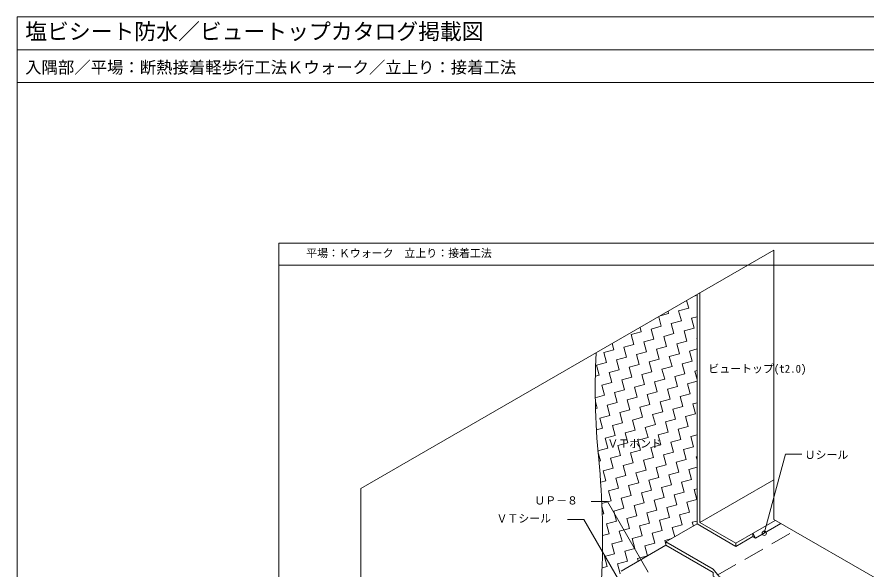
# Model space of a CAD drawing. Units: millimetres, scale not verified. Extents: x -1380 to 1380, y -955 to 955.
# Drawn here: x -1380 to 178, y -58 to 955 of the extents above; entities that cross this region are included whole.
import ezdxf
from ezdxf.enums import TextEntityAlignment as Align

# ---------------------------------------------------------------- set-up
doc = ezdxf.new("R2010")
doc.units = ezdxf.units.MM
doc.header["$LTSCALE"] = 3
doc.linetypes.add('USER1', pattern=[19.05, 12.7, -6.35])
for name, color, linetype, lineweight in [('0-0_0', 7, 'Continuous', 9), ('0-1_WAKU', 7, 'Continuous', 18), ('0-2_KUTAI', 3, 'Continuous', 18), ('0-3_BOUSUI', 1, 'Continuous', 18), ('0-4_MOJI', 7, 'Continuous', 18), ('0-5_HATCH', 9, 'Continuous', 18), ('0-6_KANAMONO', 4, 'Continuous', 18)]:
    doc.layers.add(name, color=color, linetype=linetype, lineweight=lineweight)
doc.styles.add('ＭＳ ゴシック', font='')
doc.styles.get('ＭＳ ゴシック').set_extended_font_data('MS Gothic')

msp = doc.modelspace()

# ---------------------------------------------------------------- linework, layer by layer
at = {"layer": '0-0_0', "lineweight": 18}
for p, q in [((-1379.895, 895.073), (1380.105, 895.073)), ((-899.895, 500.073), (900.105, 500.073))]:
    msp.add_line(p, q, dxfattribs=at)
at = {"layer": '0-0_0'}
for p, q in [((-749.895, 90.073), (7.011, 527.073)), ((7.011, 33.073), (7.011, 527.073)), ((7.011, 33.073), (531.823, -269.927))]:
    msp.add_line(p, q, dxfattribs=at)
at = {"layer": '0-0_0', "lineweight": 18}
msp.add_lwpolyline([(-899.895, -659.927), (900.105, -659.927), (900.105, 540.073), (-899.895, 540.073)], close=True, dxfattribs=at)
at = {"layer": '0-1_WAKU'}
for points in [[(1380.105, 835.073), (-1379.895, 835.073), (-1379.895, 955.073), (1380.105, 955.073)], [(-1379.895, -954.927), (1380.105, -954.927), (1380.105, 955.073), (-1379.895, 955.073)]]:
    msp.add_lwpolyline(points, close=True, dxfattribs=at)
at = {"layer": '0-2_KUTAI'}
msp.add_line((-749.895, -409.927), (-749.895, 90.073), dxfattribs=at)
at = {"layer": '0-3_BOUSUI'}
for p, q in [((-128.435, 28.073), (7.011, 106.273)), ((-26.337, -0.981), (19.829, 25.673)), ((-62.617, -15.927), (-31.533, 2.019))]:
    msp.add_line(p, q, dxfattribs=at)
at = {"layer": '0-3_BOUSUI', "linetype": 'USER1'}
msp.add_line((-95.535, -68.432), (43.644, 11.923), dxfattribs=at)
at = {"layer": '0-3_BOUSUI'}
for points in [[(-62.617, -15.927), (-133.631, 25.073), (-133.631, 445.873)], [(-62.617, -9.927), (-128.435, 28.073), (-128.435, 448.873)], [(-62.617, -15.927), (-62.617, -9.927), (9.436, 31.673)], [(-190.616, -13.827), (-190.616, -7.827), (-133.631, 25.073)], [(-190.616, -7.827), (-104.013, -57.827), (-93.621, -70.827), (391.527, -350.927)], [(-190.616, -13.827), (-104.013, -63.827), (-104.013, -70.827), (386.331, -353.927)]]:
    msp.add_lwpolyline(points, dxfattribs=at)
msp.add_lwpolyline([(-31.533, 8.019), (-31.533, 2.019), (-26.337, -0.981)], close=True, dxfattribs=at)
for centre, radius, start, end in [((949.174, 269.951), 1269.418, 176.87179, 186.32464), ((-1810.404, -0.995), 1503.613, 356.54225, 5.00216)]:
    msp.add_arc(centre, radius, start, end, dxfattribs=at)
at = {"layer": '0-4_MOJI'}
for p, q in [((-298.008, 66.428), (-328.008, 66.428)), ((-223.008, -63.476), (-298.008, 66.428)), ((-341.296, 33.404), (-371.296, 33.404)), ((-266.296, -96.499), (-341.296, 33.404))]:
    msp.add_line(p, q, dxfattribs=at)
msp.add_lwpolyline([(-10.615, 8.096), (28.207, 152.985), (58.207, 152.985)], dxfattribs=at)
msp.add_circle((-10.627, 8.115), 4, dxfattribs=at)
at = {"layer": '0-5_HATCH'}
for p, q in [((-137.412, 443.69), (-135.548, 444.189)), ((-135.548, 444.189), (-135.682, 444.689)), ((-167.419, 415.928), (-149.018, 420.858)), ((-149.018, 420.858), (-152.762, 434.828)), ((-199.29, 387.666), (-204.001, 405.245)), ((-201.154, 406.888), (-185.82, 410.997)), ((-185.82, 410.997), (-186.921, 415.106)), ((-162.489, 397.527), (-167.419, 415.928)), ((-144.088, 402.457), (-133.631, 405.259)), ((-180.89, 392.596), (-162.489, 397.527)), ((-175.959, 374.195), (-180.89, 392.596)), ((-139.157, 384.056), (-144.088, 402.457)), ((-254.493, 372.874), (-236.092, 377.805)), ((-236.092, 377.805), (-238.16, 385.523)), ((-217.691, 382.735), (-199.29, 387.666)), ((-212.761, 364.334), (-217.691, 382.735)), ((-194.36, 369.265), (-175.959, 374.195)), ((-157.558, 379.126), (-139.157, 384.056)), ((-152.628, 360.725), (-157.558, 379.126)), ((-249.563, 354.473), (-254.493, 372.874)), ((-231.162, 359.404), (-212.761, 364.334)), ((-226.231, 341.003), (-231.162, 359.404)), ((-189.429, 350.864), (-194.36, 369.265)), ((-171.029, 355.794), (-152.628, 360.725)), ((-134.227, 365.655), (-133.631, 365.815)), ((-133.631, 363.432), (-134.227, 365.655)), ((-304.765, 339.682), (-286.364, 344.612)), ((-286.364, 344.612), (-289.4, 355.94)), ((-267.964, 349.543), (-249.563, 354.473)), ((-263.033, 331.142), (-267.964, 349.543)), ((-207.83, 345.933), (-189.429, 350.864)), ((-202.9, 327.533), (-207.83, 345.933)), ((-166.098, 337.394), (-171.029, 355.794)), ((-147.697, 342.324), (-133.631, 346.093)), ((-299.835, 321.281), (-304.765, 339.682)), ((-281.434, 326.211), (-263.033, 331.142)), ((-244.632, 336.072), (-226.231, 341.003)), ((-239.702, 317.672), (-244.632, 336.072)), ((-221.301, 322.602), (-202.9, 327.533)), ((-184.499, 332.463), (-166.098, 337.394)), ((-179.568, 314.062), (-184.499, 332.463)), ((-142.767, 323.923), (-147.697, 342.324)), ((-318.236, 316.35), (-299.835, 321.281)), ((-313.305, 297.95), (-318.236, 316.35)), ((-276.503, 307.811), (-281.434, 326.211)), ((-258.103, 312.741), (-239.702, 317.672)), ((-253.172, 294.34), (-258.103, 312.741)), ((-216.37, 304.201), (-221.301, 322.602)), ((-197.969, 309.132), (-179.568, 314.062)), ((-161.168, 318.993), (-142.767, 323.923)), ((-156.237, 300.592), (-161.168, 318.993)), ((-319.973, 296.163), (-313.305, 297.95)), ((-294.904, 302.88), (-276.503, 307.811)), ((-289.974, 284.479), (-294.904, 302.88)), ((-234.771, 299.271), (-216.37, 304.201)), ((-229.841, 280.87), (-234.771, 299.271)), ((-193.039, 290.731), (-197.969, 309.132)), ((-174.638, 295.661), (-156.237, 300.592)), ((-137.836, 305.522), (-133.631, 306.649)), ((-133.631, 289.829), (-137.836, 305.522)), ((-308.375, 279.549), (-289.974, 284.479)), ((-271.573, 289.41), (-253.172, 294.34)), ((-266.642, 271.009), (-271.573, 289.41)), ((-248.242, 275.939), (-229.841, 280.87)), ((-211.44, 285.8), (-193.039, 290.731)), ((-206.509, 267.399), (-211.44, 285.8)), ((-169.707, 277.26), (-174.638, 295.661)), ((-151.307, 282.191), (-133.631, 286.927)), ((-146.376, 263.79), (-151.307, 282.191)), ((-303.444, 261.148), (-308.375, 279.549)), ((-285.043, 266.078), (-266.642, 271.009)), ((-280.113, 247.677), (-285.043, 266.078)), ((-243.311, 257.538), (-248.242, 275.939)), ((-224.91, 262.469), (-206.509, 267.399)), ((-188.108, 272.33), (-169.707, 277.26)), ((-183.178, 253.929), (-188.108, 272.33)), ((-320.174, 256.665), (-303.444, 261.148)), ((-316.915, 237.816), (-320.081, 249.635)), ((-261.712, 252.608), (-243.311, 257.538)), ((-256.781, 234.207), (-261.712, 252.608)), ((-219.98, 244.068), (-224.91, 262.469)), ((-201.579, 248.998), (-183.178, 253.929)), ((-164.777, 258.859), (-146.376, 263.79)), ((-159.846, 240.459), (-164.777, 258.859)), ((-319.817, 237.039), (-316.915, 237.816)), ((-298.514, 242.747), (-280.113, 247.677)), ((-293.583, 224.346), (-298.514, 242.747)), ((-275.182, 229.276), (-256.781, 234.207)), ((-238.381, 239.137), (-219.98, 244.068)), ((-233.45, 220.737), (-238.381, 239.137)), ((-196.648, 230.598), (-201.579, 248.998)), ((-178.247, 235.528), (-159.846, 240.459)), ((-173.317, 217.127), (-178.247, 235.528)), ((-141.446, 245.389), (-133.631, 247.483)), ((-136.515, 226.988), (-141.446, 245.389)), ((-311.984, 219.415), (-293.583, 224.346)), ((-307.054, 201.015), (-311.984, 219.415)), ((-270.252, 210.876), (-275.182, 229.276)), ((-251.851, 215.806), (-233.45, 220.737)), ((-215.049, 225.667), (-196.648, 230.598)), ((-210.119, 207.266), (-215.049, 225.667)), ((-154.916, 222.058), (-136.515, 226.988)), ((-149.985, 203.657), (-154.916, 222.058)), ((-288.653, 205.945), (-270.252, 210.876)), ((-283.722, 187.544), (-288.653, 205.945)), ((-246.92, 197.405), (-251.851, 215.806)), ((-228.52, 202.336), (-210.119, 207.266)), ((-191.718, 212.197), (-173.317, 217.127)), ((-186.787, 193.796), (-191.718, 212.197)), ((-168.386, 198.726), (-149.985, 203.657)), ((-318.205, 198.027), (-307.054, 201.015)), ((-302.123, 182.614), (-283.722, 187.544)), ((-265.321, 192.475), (-246.92, 197.405)), ((-260.391, 174.074), (-265.321, 192.475)), ((-223.589, 183.935), (-228.52, 202.336)), ((-205.188, 188.865), (-186.787, 193.796)), ((-200.258, 170.464), (-205.188, 188.865)), ((-163.456, 180.325), (-168.386, 198.726)), ((-145.055, 185.256), (-133.631, 188.317)), ((-297.193, 164.213), (-302.123, 182.614)), ((-278.792, 169.143), (-260.391, 174.074)), ((-241.99, 179.004), (-223.589, 183.935)), ((-237.059, 160.603), (-241.99, 179.004)), ((-181.857, 175.395), (-163.456, 180.325)), ((-176.926, 156.994), (-181.857, 175.395)), ((-140.124, 166.855), (-145.055, 185.256)), ((-315.415, 159.33), (-297.193, 164.213)), ((-310.663, 140.881), (-315.321, 158.267)), ((-273.861, 150.742), (-278.792, 169.143)), ((-255.46, 155.673), (-237.059, 160.603)), ((-218.659, 165.534), (-200.258, 170.464)), ((-213.728, 147.133), (-218.659, 165.534)), ((-195.327, 152.064), (-176.926, 156.994)), ((-158.525, 161.925), (-140.124, 166.855)), ((-153.595, 143.524), (-158.525, 161.925)), ((-313.585, 140.098), (-310.663, 140.881)), ((-292.262, 145.812), (-273.861, 150.742)), ((-287.332, 127.411), (-292.262, 145.812)), ((-250.53, 137.272), (-255.46, 155.673)), ((-232.129, 142.203), (-213.728, 147.133)), ((-227.198, 123.802), (-232.129, 142.203)), ((-190.397, 133.663), (-195.327, 152.064)), ((-171.996, 138.593), (-153.595, 143.524)), ((-135.194, 148.454), (-133.631, 148.873)), ((-133.631, 142.621), (-135.194, 148.454)), ((-305.732, 122.481), (-287.332, 127.411)), ((-268.931, 132.342), (-250.53, 137.272)), ((-264, 113.941), (-268.931, 132.342)), ((-208.798, 128.732), (-190.397, 133.663)), ((-203.867, 110.331), (-208.798, 128.732)), ((-167.065, 120.192), (-171.996, 138.593)), ((-148.664, 125.123), (-133.631, 129.151)), ((-143.734, 106.722), (-148.664, 125.123)), ((-300.802, 104.08), (-305.732, 122.481)), ((-282.401, 109.01), (-264, 113.941)), ((-245.599, 118.871), (-227.198, 123.802)), ((-240.669, 100.47), (-245.599, 118.871)), ((-222.268, 105.401), (-203.867, 110.331)), ((-185.466, 115.262), (-167.065, 120.192)), ((-180.536, 96.861), (-185.466, 115.262)), ((-310.291, 101.537), (-300.802, 104.08)), ((-277.471, 90.609), (-282.401, 109.01)), ((-259.07, 95.54), (-240.669, 100.47)), ((-254.139, 77.139), (-259.07, 95.54)), ((-217.337, 87), (-222.268, 105.401)), ((-198.937, 91.93), (-180.536, 96.861)), ((-162.135, 101.791), (-143.734, 106.722)), ((-157.204, 83.39), (-162.135, 101.791)), ((-295.871, 85.679), (-277.471, 90.609)), ((-290.941, 67.278), (-295.871, 85.679)), ((-235.738, 82.069), (-217.337, 87)), ((-230.808, 63.668), (-235.738, 82.069)), ((-194.006, 73.529), (-198.937, 91.93)), ((-175.605, 78.46), (-157.204, 83.39)), ((-170.675, 60.059), (-175.605, 78.46)), ((-138.803, 88.321), (-133.631, 89.707)), ((-133.873, 69.92), (-138.803, 88.321)), ((-308.139, 62.67), (-290.941, 67.278)), ((-272.54, 72.208), (-254.139, 77.139)), ((-267.61, 53.807), (-272.54, 72.208)), ((-249.209, 58.738), (-230.808, 63.668)), ((-212.407, 68.599), (-194.006, 73.529)), ((-207.476, 50.198), (-212.407, 68.599)), ((-152.274, 64.99), (-133.873, 69.92)), ((-147.343, 46.589), (-152.274, 64.99)), ((-304.411, 43.946), (-307.909, 57)), ((-286.01, 48.877), (-267.61, 53.807)), ((-281.08, 30.476), (-286.01, 48.877)), ((-244.278, 40.337), (-249.209, 58.738)), ((-225.877, 45.268), (-207.476, 50.198)), ((-189.075, 55.129), (-170.675, 60.059)), ((-184.145, 36.728), (-189.075, 55.129)), ((-307.438, 43.136), (-304.411, 43.946)), ((-262.679, 35.407), (-244.278, 40.337)), ((-257.749, 17.006), (-262.679, 35.407)), ((-220.947, 26.867), (-225.877, 45.268)), ((-202.546, 31.797), (-184.145, 36.728)), ((-197.615, 13.396), (-202.546, 31.797)), ((-165.744, 41.658), (-147.343, 46.589)), ((-160.814, 23.257), (-165.744, 41.658)), ((-299.481, 25.546), (-281.08, 30.476)), ((-294.55, 7.145), (-299.481, 25.546)), ((-276.149, 12.075), (-257.749, 17.006)), ((-239.348, 21.936), (-220.947, 26.867)), ((-234.417, 3.535), (-239.348, 21.936)), ((-179.214, 18.327), (-160.814, 23.257)), ((-174.673, 1.377), (-179.214, 18.327)), ((-142.413, 28.188), (-133.631, 30.541)), ((-140.513, 21.099), (-142.413, 28.188)), ((-306.798, 3.863), (-294.55, 7.145)), ((-271.219, -6.326), (-276.149, 12.075)), ((-252.818, -1.395), (-234.417, 3.535)), ((-216.016, 8.466), (-197.615, 13.396)), ((-211.086, -9.935), (-216.016, 8.466)), ((-289.62, -11.256), (-271.219, -6.326)), ((-284.689, -29.657), (-289.62, -11.256)), ((-247.888, -19.796), (-252.818, -1.395)), ((-229.487, -14.866), (-211.086, -9.935)), ((-224.556, -33.266), (-229.487, -14.866)), ((-192.685, -5.005), (-179.701, -1.525)), ((-190.616, -12.727), (-192.685, -5.005)), ((-303.09, -34.588), (-284.689, -29.657)), ((-266.288, -24.727), (-247.888, -19.796)), ((-261.358, -43.127), (-266.288, -24.727)), ((-298.16, -52.988), (-303.09, -34.588)), ((-279.759, -48.058), (-261.358, -43.127)), ((-242.957, -38.197), (-224.556, -33.266)), ((-241.6, -43.263), (-242.957, -38.197)), ((-307.781, -55.567), (-298.16, -52.988)), ((-274.828, -66.459), (-279.759, -48.058))]:
    msp.add_line(p, q, dxfattribs=at)
at = {"layer": '0-6_KANAMONO'}
msp.add_line((-272.888, -61.327), (-190.616, -13.827), dxfattribs=at)

# ---------------------------------------------------------------- texts
at = {"layer": '0-1_WAKU', "style": 'ＭＳ ゴシック'}
for s, height, p in [('塩ビシート防水／ビュートップカタログ掲載図', 29.33, (-1364.895, 905.073)), ('入隅部／平場：断熱接着軽歩行工法Ｋウォーク／立上り：接着工法', 21.99, (-1364.895, 845.073))]:
    msp.add_text(s, height=height, dxfattribs=at).set_placement(p, align=Align.BOTTOM_LEFT)
at = {"layer": '0-4_MOJI', "style": 'ＭＳ ゴシック'}
for s, p in [('平場：Ｋウォーク\u3000立上り：接着工法', (-849.895, 510.073)), ('ビュートップ(t2.0)', (-113.004, 298.163)), ('ＶＴボンド', (-298.048, 160.776)), ('Ｕシール', (63.404, 139.985)), ('ＵＰ－８', (-431.967, 56.428)), ('ＶＴシール', (-501.245, 23.404))]:
    msp.add_text(s, height=14.66, dxfattribs=at).set_placement(p, align=Align.BOTTOM_LEFT)

doc.saveas('drawing.dxf')
